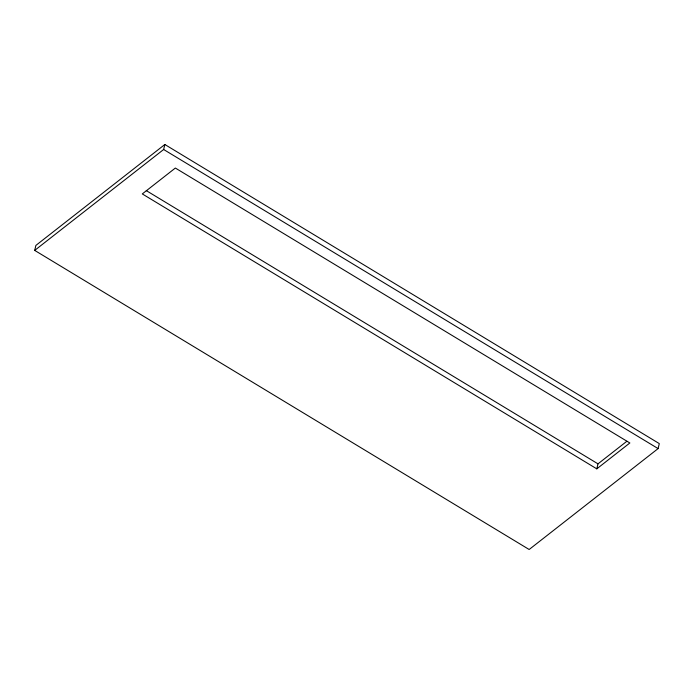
<?xml version="1.0" encoding="UTF-8"?>
<svg xmlns="http://www.w3.org/2000/svg" width="694" height="694" viewBox="0 0 694 694"><rect width="100%" height="100%" fill="white"/><g stroke="black" fill="none" stroke-linecap="round" stroke-linejoin="round"><path stroke-width="1.04" d="M34.7 250.404L35.897 245.407L164.842 144.499L659.3 443.596L658.103 448.593L529.158 549.501L34.7 250.404L163.645 149.496L164.842 144.499M596.797 468.849L629.857 442.972L175.356 168.043L142.296 193.921L596.797 468.849L597.994 463.852L626.821 441.297M163.645 149.496L658.103 448.593M146.278 190.607L597.994 463.852"/></g></svg>
